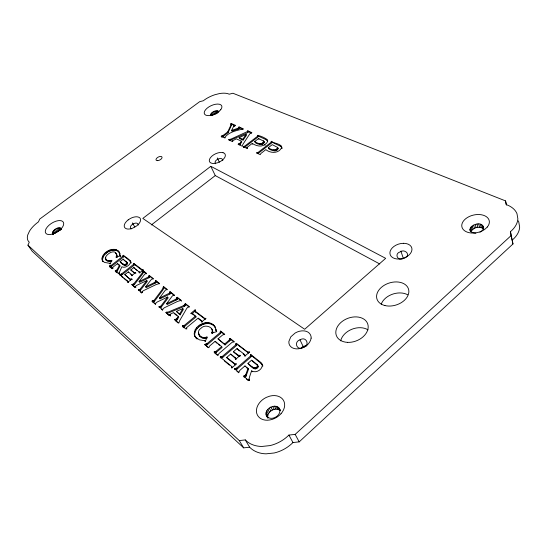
<?xml version="1.0" encoding="UTF-8"?>
<svg xmlns="http://www.w3.org/2000/svg" width="547" height="547" viewBox="0 0 547 547"><rect width="100%" height="100%" fill="white"/><g stroke="black" fill="none" stroke-linecap="round" stroke-linejoin="round"><path stroke-width="0.82" d="M262.369 365.205C262.04 370.004 255.818 373.416 251.545 370.907L249.617 376.719L249.029 379.044L249.377 380.281L248.96 380.644L243.538 376.199L245.535 375.304L248.017 368.37L244.967 365.922L239.709 370.49L238.909 372.398L234.485 368.767L236.701 368.049L250.088 356.446L250.847 354.6L260.659 362.333L262.84 366.093L262.102 364.213L262.574 365.102M102.098 259.975L102.597 260.762C101.824 253.432 113.468 246.69 119.184 252.16C114.111 244.618 98.241 253.87 103.116 261.678L102.624 260.892L104.45 262.403L109.687 263.285L110.179 264.071M109.359 266.109L112.238 268.468L113.065 267.08L117.543 263.592L119.52 265.186L116.826 270.197L115.232 270.922L118.733 273.794L121.844 266.806C124.511 268.03 127.376 266.567 129.27 264.652C133.557 260.632 125.393 257.452 123.321 255.278L123.007 256.099L123.492 256.892L123.007 257.425L111.595 266.286L109.858 266.895L109.359 266.109L111.103 265.493L123.007 256.099M53.175 234.478L52.368 233.405C52.806 229.815 57.9 226.499 61.182 228.42L61.449 229.049M109.687 263.285L110.125 263.64L111.985 260.269L111.287 260.598L111.779 261.384C94.385 262.02 117.735 242.608 116.812 257.487L116.326 256.693L116.73 256.003L116.333 253.712M267.921 418.339C266.033 411.925 275.558 406.223 280.385 410.783C277.739 400.486 260.857 409.744 267.51 417.6M281.568 147.772C281.438 143.273 274.006 143.779 271.49 141.311L270.909 142.452L258.239 152.292L256.536 152.921L260.263 154.671L260.851 153.509L265.808 149.646C270.485 153.413 278.628 153.707 281.568 147.772L281.91 148.613L281.014 145.796M155.505 304.385L152.052 301.13L153.823 300.529L154.657 299.612L162.233 289.472L163.594 286.649L167.245 289.486L165.515 290.033L164.736 290.936L159.546 298.012L160.045 298.84L169.919 294.019L170.329 293.459L169.734 292.016L170.103 291.715L174.479 295.127L172.606 295.736L171.895 296.549L166.63 303.701L167.122 304.535L176.996 299.599L177.447 299.038L176.852 297.561L177.221 297.26L181.146 300.317L177.488 301.452L164.551 307.667L163.129 308.658L162.732 309.896L158.945 306.792L160.845 306.156L167.676 297.028L168.168 297.862L161.344 306.983L159.444 307.619L158.945 306.792M152.551 301.958L154.322 301.356L155.15 300.433L162.719 290.293L163.847 288.214L163.225 286.943M118.706 251.374L120.19 255.846L115.923 257.227L116.326 256.693M138.302 224.988C137.632 220.133 127.588 225.672 131.082 228.947M194.691 335.407C194.158 325.745 209.713 318.669 215.463 327.687C210.349 316.481 190.165 326.115 195.149 336.733L194.192 334.559M135.006 287.551L131.868 284.57L133.571 283.989L134.384 283.114L141.864 273.473L143.239 270.792L146.63 273.438L144.969 273.972L144.21 274.826L139.082 281.555L139.574 282.361L149.099 277.719L149.502 277.185L148.934 275.797L149.29 275.51L153.358 278.676L151.56 279.271L150.863 280.043L145.659 286.84L146.152 287.66L155.676 282.902L156.114 282.368L155.546 280.953L155.909 280.659L159.546 283.496L156.039 284.604L143.581 290.601L142.199 291.544L141.789 292.713L138.275 289.828L140.094 289.213L146.842 280.543L147.328 281.356L141.317 289.165L140.23 290.259L138.774 290.642M132.367 285.384L134.07 284.796L134.883 283.92L142.35 274.279L143.485 272.303L142.876 271.073M207.197 337.793C201.713 341.28 194.643 332.097 200.961 328.296C204.988 323.667 214.342 327.003 212.537 333.349L212.051 332.487L212.236 330.108L211.559 328.576M247.948 363.338C250.28 365.068 254.731 370.647 257.487 366.319L257.281 364.699L251.661 360.111L247.948 363.338C249.938 365.601 254.984 371.659 257.965 367.208L258.15 366.415L257.281 364.699M219.039 111.602C216.284 109.509 211.368 111.964 210.417 115.089L210.547 115.684M222.827 160.442C222.472 155.827 212.551 160.408 215.634 163.751M475.876 233.179C459.733 231.613 481.483 216.414 483.808 228.366M243.955 375.83L244.447 376.719L245.165 376.849L246.027 376.186L248.502 369.259L248.017 368.37M230.93 123.745L230.766 125.441L227.702 131.936L222.766 135.67L221.138 136.271L224.489 137.851L224.831 137.591C228.256 132.237 236.837 130.323 242.984 129.092L243.319 128.832L239.066 126.952L238.977 128.73L231.949 131.232L231.593 130.439L233.487 126.651L233.993 125.885L235.504 125.372L231.265 123.492L230.93 123.745L231.545 125.072L228.065 132.723L223.128 136.463L221.501 137.065M268.283 147.724C270.656 149.577 276.55 151.765 277.712 147.485L272.242 144.647L268.283 147.724L268.632 148.552C270.307 150.678 279.052 152.613 277.712 147.485M120.08 261.623C121.605 263.75 125.639 266.293 127.068 262.71L123.253 259.162L120.08 261.623C121.379 264.044 125.899 267.428 127.554 263.51L126.877 262.15M231.593 130.439L238.225 128.135L238.731 127.205M232.461 140.859L236.359 138.822L241.432 141.174L241.788 141.981L239.989 144.517L238.772 144.777L238.417 143.97L238.068 144.23L242.225 146.186L242.875 144.401L249.87 133.755L251.88 132.627L247.873 130.849L247.531 131.109L247.955 132.285L246.608 133.222L230.137 140.34L229.35 140.34L228.988 139.54L228.646 139.8L232.27 141.509L232.461 140.859L232.824 141.659M254.69 141.55C257.015 143.389 262.669 145.379 263.839 141.27L258.594 138.541L254.69 141.55L255.046 142.364C256.673 144.476 265.158 146.199 263.839 141.27M505.558 200.906L506.139 204.564A28.909 18.413 -12.2 0 1 516.983 213.679L517.859 218.752A28.909 18.413 -12.2 0 1 510.46 231.661L512.97 243.969L299.182 441.873L292.966 442.544A30.605 23.569 -31.4 0 1 274.232 452.978L266.054 453.832A30.605 23.569 -31.4 0 1 249.651 447.214L243.675 447.863L32.177 251.23L27.945 245.152L29.278 242.205A21.777 10.851 -32 0 1 27.76 234.916L29.483 231.149A21.777 10.851 -32 0 1 38.468 221.843L39.719 219.067L199.676 101.674L203.286 100.764A19.371 9.272 -24.8 0 1 214.65 94.795L219.47 93.571A19.371 9.272 -24.8 0 1 229.227 94.187L232.919 93.25L505.558 200.906L506.481 205.029M170.493 316.063L169.987 314.354L173.556 312.535L178.247 316.33L178.739 317.171L176.927 319.974L176.23 320.303L175.498 320.173L174.999 319.332L174.616 319.646L178.828 323.099L179.676 320.631L186.705 308.481L187.573 307.4L189.385 306.73L185.365 303.599L185.002 304.515L185.488 305.356L183.806 306.6L168.927 312.781L167.628 313.205L166.814 313.048L166.315 312.214L165.932 312.528L168.886 315.373M159.546 298.012L169.433 293.185L169.734 292.016M139.082 281.555L148.613 276.905L148.934 275.797M115.232 270.922L115.725 271.715L117.325 270.991L120.012 265.979L119.52 265.186M131.868 284.57L135.164 287.278L135.581 286.156L136.982 285.226L146.842 280.543M174.999 319.332L176.428 319.133L178.247 316.33M195.005 311.031L204.831 318.45L205.31 319.304L195.71 312.132L195.005 311.031L195.135 309.821L190.63 313.534L192.462 313.575L196.086 316.891L184.872 326.176L182.862 326.846L182.363 326.005L184.373 325.328L195.6 316.036M243.189 146.644L246.765 148.326L247.36 147.198L252.256 143.423C256.167 146.028 261.664 147.492 265.521 144.039C271.9 139.519 261.056 136.333 257.938 135.307L257.35 136.415L244.858 146.022L243.189 146.644L243.552 147.451L245.213 146.835L257.699 137.229L258.28 136.121L266.69 139.916L267.845 140.989M180.141 314.819L183.348 309.465L182.855 308.617L176.38 311.352L180.141 314.819L176.38 311.352M179.648 313.978L182.855 308.617M482.775 225.713L483.589 228.967C479.958 225.822 473.449 227.251 471.104 231.34L470.256 228.106M124.805 274.621L130.767 279.873L124.805 274.621L128.285 271.9L131.526 274.505L131.499 275.784L135.629 272.536L134.015 272.543L130.76 269.958L133.871 267.51L139.656 272.481M139.164 271.668L139.369 272.112C137.16 275.134 146.104 267.948 142.309 269.794L133.885 263.51L133.577 264.351L134.056 265.151L133.577 265.698L121.988 274.779L120.21 275.401L119.711 274.601L121.496 273.979L133.577 264.351M238.417 143.97L239.627 143.711L241.432 141.174M243.094 140.114L242.738 139.307L246.123 134.494L246.471 135.3L243.094 140.114L239.436 138.432L239.08 137.625L246.123 134.494M166.315 312.214L168.428 311.947L183.32 305.759L185.002 304.515M160.045 298.84L160.982 297.554M250.444 354.955L251.094 356.617L250.567 357.335L237.193 368.931L234.978 369.649L234.485 368.767M235.921 343.632L235.559 345.075L222.376 356.357L220.215 357.061L220.714 357.929L222.868 357.225L236.037 345.95L236.557 345.26L235.921 343.632L236.325 343.29L247.456 351.953L249.521 352.049L244.728 356.193L244.516 354.49L237.022 348.596L233.48 351.639L233.966 352.514L239.299 356.425L238.82 355.543L233.48 351.639M220.256 331.414L220.872 333L220.352 333.67L207.416 344.596L205.316 345.287L204.817 344.432L206.916 343.735L219.873 332.802L220.646 331.079L224.749 334.272L222.65 334.969L218.021 338.88L225.049 344.945L230.219 340.309L229.59 338.689L229.986 338.354L234.212 341.643L232.072 342.347L218.95 353.54L218.144 355.359L213.993 351.953L216.127 351.249L221.658 346.545L215.142 341.314L209.665 345.957L208.851 347.735L204.817 344.432M225.049 344.945L224.564 344.077L229.22 340.111L229.59 338.689M166.63 303.701L175.58 299.339L176.961 298.204L176.852 297.561M228.988 139.54L230.991 139.088L247.606 131.485M182.363 326.005L186.103 329.068L186.924 327.386L198.171 318.06L201.364 320.569L202.13 321.957L201.364 320.569M145.659 286.84L154.288 282.635L155.628 281.548L155.546 280.953M281.356 146.63L271.832 142.138L271.257 143.273L258.594 153.112L257.247 153.468L256.892 152.64M301.233 347.865L301.486 347.605A5.791 4.185 -25.2 0 1 306.922 345.813M58.809 227.798L60.409 230.239L56.943 231.613L55.028 233.282L53.415 230.848M198.739 334.504C200.127 336.979 204.284 338.709 206.704 336.931L207.169 336.911L205.378 341.225L204.763 340.726L199.457 339.865L195.457 337.116L197.125 339.126M27.945 245.152L239.271 440.588L245.288 439.918A30.871 23.535 -31.3 0 0 261.767 446.475L269.999 445.593A30.871 23.535 -31.3 0 0 288.919 435.07L295.175 434.38L511.089 235.627L510.46 231.661M244.03 377.081L244.447 376.719M250.916 355.837L251.326 355.488L250.847 354.6M226.711 357.444L235.189 363.994L235.682 364.87L227.203 358.312L226.711 357.444L230.663 354.053L235.265 357.738L235.449 359.447L240.147 355.4L238.82 355.543M236.4 344.507L236.803 344.166L236.325 343.29M230.068 339.564L230.465 339.222L234.089 342.046M214.397 351.612L214.889 352.48L216.188 352.425L222.15 347.413L221.658 346.545M220.735 332.275L221.125 331.947L224.646 334.689M191.758 313.855L195.621 310.669L195.135 309.821M185.488 305.356L185.85 304.44L189.194 307.052M169.994 315.229L169.611 315.544L165.932 312.528M166.438 313.363L166.814 313.048M177.337 298.402L177.707 298.094L181.631 301.151M170.22 292.843L170.589 292.549L174.343 295.476M163.71 287.763L164.079 287.469L167.122 289.842M156.032 281.767L156.394 281.479L159.43 283.845M149.42 276.611L149.775 276.324L153.263 279.038M143.362 271.88L143.717 271.599L146.548 273.808M134.056 265.151L134.371 264.31L142.234 270.444M123.492 256.892L123.8 256.071L130.172 261.11L131.013 262.375L130.528 261.575M151.369 224.926L215.272 175.587L379.748 263.969M210.8 166.302L142.815 218.417L304.672 329.273L385.669 258.341L210.8 166.302L215.272 175.587M247.955 132.285L248.222 131.656L251.558 133.133M242.964 129.318L239.415 127.745L239.251 128.347M231.285 124.538L231.62 124.285L235.148 125.851M214.985 326.826L216.174 331.12L216.783 331.619L211.627 333.157L212.051 332.487M405.047 257.89C411.289 254.875 404.677 248.441 400.144 251.9C394.141 253.528 397.546 261.261 402.92 258.717M56.02 232.694L58.235 231.231M479.931 232.208C481.941 231.244 484.129 229.186 483.404 226.738M105.838 259.387L107.609 260.591L111.287 260.598M167.676 297.028L157.447 301.882L156.004 302.86L155.601 304.043L152.052 301.13M403.72 258.505L404.301 258.232M303.407 347.386C310.402 345.465 306.327 335.831 300.125 339.783C293.671 341.444 296.515 350.818 302.792 347.666M215.976 110.884L217.125 113.42L214.875 114.166L213.713 111.629M119.711 274.601L127.663 281.124L127.629 282.423L131.889 279.059L130.275 279.066M204.831 318.45L206.041 318.286L201.474 322.087L201.59 320.829M235.189 363.994L236.53 363.851L231.675 368.049L231.49 366.312L220.215 357.061M192.298 314.217L192.147 313.404M130.76 269.958L135.054 273.507M239.08 137.625L242.738 139.307M263.312 141.365L264.187 142.09M115.362 253.193L116.819 254.499M236.803 344.166L248.673 353.088L248.201 352.206M251.326 355.488L262.047 364.199L261.575 363.304M124.887 260.857L127.362 262.943M135.683 269.356L137.01 270.396M196.086 316.891L192.462 313.575M198.657 318.908L201.214 320.918M239.374 350.948L237.022 348.596M243.121 353.902L245.336 355.974L244.516 354.49M252.14 360.999L257.76 365.587M218.021 338.88L224.564 344.077M216.94 343.229L215.142 341.314M218.239 344.275L219.545 345.321M130.726 274.266L132.196 275.517L131.526 274.505M235.094 358.094L230.663 354.053M118.692 264.919L120.012 265.979M246.676 367.789L248.502 369.259M174.055 313.369L176.394 315.27M109.858 266.895L112.156 268.782M115.725 271.715L116.894 272.673M121.434 276.406L122.658 277.404M123.882 278.409L128.162 281.931M140.531 292.084L141.7 293.048M161.338 309.171L162.603 310.211M175.115 320.487L178.124 322.956M182.862 326.846L184.107 327.872M206.472 346.237L208.195 347.653M214.486 352.822L217.453 355.256M224.468 361.013L229.48 365.129M236.878 371.201L238.772 372.76M246.437 379.057L248.249 380.541M277.623 147.827L278.054 148.319M235.75 358.62L236.078 359.229L235.265 357.738M231.983 367.187L232.297 367.803L231.49 366.312M52.779 231.75L53.989 233.583M52.423 232.625L53.23 233.843M52.368 233.405L53.182 234.622M54.29 229.966L55.897 232.407M55.336 229.172L56.943 231.613M57.674 228.051L59.281 230.492M56.491 228.523L58.098 230.957M194.65 335.879L195.956 337.971M60.621 227.99L61.421 229.214M59.814 227.778L61.011 229.61M101.865 258.984L102.364 259.763M278.799 407.823L280.372 410.537M102.357 256.598L102.85 257.377M101.927 257.904L102.419 258.683M199.764 336.207L198.452 333.588M112.566 267.627L113.065 268.413M111.103 265.493L111.595 266.286M107.609 260.591L108.101 261.377M110.733 265.739L111.226 266.533M105.434 257.316L105.927 258.095M110.398 265.876L110.891 266.662M105.366 258.075L106.33 260.174M106.378 259.941L106.877 260.728M105.503 258.765L105.995 259.545M103.157 255.23L103.643 256.017M109.715 265.835L110.207 266.621M110.528 260.871L111.02 261.657M116.538 270.519L117.031 271.312M116.101 270.703L116.6 271.497M115.588 270.649L116.08 271.442M109.284 260.898L109.776 261.685M104.395 253.767L104.887 254.546M107.198 251.517L107.691 252.297M121.113 274.232L121.612 275.032M120.771 274.368L121.27 275.168M117.147 269.671L117.639 270.464M120.066 274.32L120.566 275.12M118.972 272.666L119.444 273.924L118.945 273.131M105.981 252.379L106.467 253.158M110.966 260.769L111.458 261.555M116.826 270.197L117.325 270.991M127.827 281.336L128.326 282.136M127.663 281.124L128.347 282.382M108.456 250.793L108.942 251.572M121.496 273.979L121.988 274.779M132.217 284.296L132.716 285.103M109.735 250.198L110.22 250.977M117.543 263.592L118.036 264.386M113.031 249.329L113.509 250.109M120.436 261.904L120.921 262.697M116.73 256.003L117.215 256.789M135.424 286.443L135.923 287.25M116.579 256.406L117.065 257.193M133.571 283.989L134.07 284.796M112.06 249.48L112.545 250.266M132.887 284.337L133.386 285.144M111.048 249.733L111.533 250.519M124.757 264.618L125.249 265.411M139.731 289.445L140.23 290.259M124.347 264.618L124.832 265.411M114.829 249.329L115.308 250.116M139.369 289.582L139.868 290.395M123.738 264.433L124.224 265.227M128.285 271.9L128.777 272.7M113.954 249.275L114.432 250.061M123.075 264.003L123.567 264.803M138.623 289.548L139.123 290.361M115.581 252.844L116.067 253.63M131.67 278.881L132.169 279.688M116.716 254.868L117.202 255.654M121.345 262.628L121.831 263.422M123.253 259.162L123.738 259.955M126.152 263.941L126.644 264.734M117.865 250.574L118.343 251.36M119.54 253.295L120.019 254.088L119.725 253.029M125.666 264.276L126.152 265.069M119.636 254.676L120.121 255.47M120.244 255.538L120.73 256.331M116.436 249.747L116.921 250.533M119.759 255.483L120.237 256.276M125.201 264.502L125.687 265.295M131.724 274.95L132.217 275.75M142.035 291.845L142.535 292.659M140.094 289.213L140.593 290.026M134.015 272.543L134.507 273.35M123.321 255.278L123.8 256.071M122.972 255.552L123.458 256.345M126.261 261.528L126.747 262.321M127.068 262.71L127.554 263.51M126.015 261.329L126.501 262.122M126.829 263.285L127.314 264.078M153.119 300.891L153.618 301.718M135.417 272.365L135.902 273.172M152.408 300.843L152.907 301.664M266.28 415.399C269.951 422.188 281.896 416.028 279.579 409.053M133.53 263.784L134.015 264.584M159.307 306.498L159.806 307.325M239.271 440.588L243.675 447.863M130.248 260.96L130.726 261.753M129.687 260.31L130.172 261.11M130.603 262.266L131.089 263.059M133.871 267.51L134.364 268.31M153.823 300.529L154.322 301.356M160.845 306.156L161.344 306.983M160.469 306.402L160.968 307.229M139.369 272.112L139.861 272.919M160.086 306.539L160.592 307.366M133.885 263.51L134.371 264.31M142.911 271.927L143.396 272.734M167.129 312.371L167.628 313.205M245.288 439.918L249.651 447.214M169.987 314.354L170.486 315.188M169.857 314.634L170.356 315.469M143.239 270.792L143.717 271.599M142.309 269.794L142.794 270.601M142.999 271.49L143.485 272.303M175.724 319.462L176.23 320.303M149.29 275.51L149.775 276.324M149.016 276.372L149.502 277.185M148.873 276.638L149.358 277.452M148.613 276.905L149.099 277.719M177.249 318.08L177.748 318.922M155.191 282.088L155.676 282.902M176.845 318.696L177.344 319.537M176.428 319.133L176.927 319.974M154.288 282.635L154.774 283.455M176.079 319.352L176.578 320.193M183.573 325.766L184.072 326.614M182.746 325.684L183.252 326.525M155.909 280.659L156.394 281.479M155.628 281.548L156.114 282.368M163.362 287.387L163.847 288.214M163.286 287.845L163.772 288.672M186.397 328.043L186.896 328.891M184.373 325.328L184.872 326.176M183.963 325.615L184.462 326.456M163.594 286.649L164.079 287.469M170.103 291.715L170.589 292.549M194.096 333.15L194.595 333.998M169.837 292.624L170.329 293.459M169.7 292.912L170.185 293.746M169.433 293.185L169.919 294.019M132.381 222.882L134.822 227.067M176.51 298.765L176.996 299.599M194.417 331.461L194.917 332.316M175.58 299.339L176.066 300.173M198.411 332.603L198.91 333.458M200.038 336.111L200.537 336.973M177.221 297.26L177.707 298.094M176.961 298.204L177.447 299.038M195.204 329.725L195.703 330.579M184.64 305.014L185.125 305.855M206.916 343.735L207.416 344.596M204.763 340.726L205.262 341.588M206.492 344.036L206.992 344.897M184.072 305.397L184.558 306.238M206.089 344.193L206.588 345.054M196.523 327.879L197.023 328.733M201.693 337.048L202.192 337.902M205.221 344.09L205.72 344.952M205.419 337.608L205.918 338.47M185.365 303.599L185.85 304.44M198.294 326.162L198.78 327.017M184.989 303.906L185.474 304.754M203.853 337.561L204.352 338.422M215.286 351.714L215.778 352.583M199.689 325.116L200.181 325.971M206.342 337.287L206.834 338.149M205.959 337.492L206.458 338.354M220.619 356.712L221.118 357.588M201.146 324.241L201.631 325.096M216.127 351.249L216.626 352.118M215.696 351.557L216.188 352.425M222.376 356.357L222.868 357.225M221.938 356.665L222.431 357.533M202.657 323.544L203.149 324.398M221.521 356.822L222.02 357.697M194.964 310.758L195.71 312.132M205.467 322.757L205.952 323.612M204.236 323.024L204.722 323.886M212.441 331.605L212.927 332.467M212.318 332.125L212.804 332.986M231.737 366.606L232.236 367.481M206.663 322.621L207.149 323.475M211.86 332.631L212.345 333.492M234.895 368.411L235.388 369.287M208.927 322.737L209.405 323.592M212.236 330.108L212.721 330.969M207.812 322.607L208.298 323.468M234.465 363.741L234.957 364.623M236.701 368.049L237.193 368.931M211.026 323.38L211.504 324.241M236.249 368.37L236.748 369.246M235.832 368.534L236.325 369.41M214.157 325.656L214.636 326.518M212.961 324.556L213.439 325.417M215.894 330.053L216.373 330.914L216.017 329.096M245.213 375.741L245.706 376.623M220.386 332.132L220.872 333M265.979 413.935L267.613 416.876M244.673 375.96L245.165 376.849M249.029 379.044L249.582 380.596L249.097 379.707M245.842 374.572L246.335 375.454M245.535 375.304L246.027 376.186M266.15 412.363L267.777 415.303M220.646 331.079L221.125 331.947M229.22 340.111L229.699 340.986M266.779 410.783L268.399 413.723M239.846 355.16L240.331 356.042M229.986 338.354L230.465 339.222M244.967 365.922L245.453 366.805M229.74 339.434L230.219 340.309M238.089 355.304L238.574 356.186M267.818 409.306L269.439 412.253M269.206 408.035L270.82 410.975M251.545 370.907L252.03 371.796M270.847 407.043L272.454 409.99M236.078 344.384L236.557 345.26M288.919 435.07L292.966 442.544M272.625 406.4L274.232 409.354M254.43 368.001L254.909 368.89M253.562 367.68L254.04 368.569M274.43 406.154L276.023 409.108M252.564 367.01L253.049 367.899M277.623 406.886L279.209 409.847M256.14 367.632L256.618 368.521M255.558 367.912L256.037 368.801M276.132 406.318L277.726 409.279M254.991 368.035L255.47 368.924M257.487 366.319L257.965 367.208M249.22 351.81L249.692 352.699M250.615 355.735L251.094 356.617M256.728 367.194L257.199 368.083M295.175 434.38L299.182 441.873M257.678 365.519L258.15 366.415M260.659 362.333L261.131 363.222M299.961 339.79L303.53 347.29M217.309 157.933L219.326 162.213M221.48 136.012L221.843 136.805M211.039 113.653L211.908 115.554M210.588 114.398L211.169 115.663M224.714 137.194L225.084 137.988M212.66 112.224L213.815 114.754M222.766 135.67L223.128 136.463M222.451 135.875L222.814 136.668M211.744 112.914L212.906 115.444M222.15 135.991L222.513 136.784M214.848 111.171L216.003 113.708M217.022 110.781L217.891 112.682M229.774 139.54L230.137 140.34M229.384 139.588L229.747 140.381M227.702 131.936L228.065 132.723M217.925 110.87L218.499 112.142M239.347 143.882L239.709 144.688M239.053 143.984L239.408 144.791M231.265 123.492L231.62 124.285M240.133 143.123L240.495 143.929M231.142 123.984L231.545 125.072M239.627 143.711L239.989 144.517M244.235 146.35L244.598 147.164M243.538 146.377L243.9 147.184M233.993 125.885L234.342 126.678M238.813 127.745L239.169 128.538M238.629 127.93L238.977 128.73M247.1 147.43L247.333 148.456L246.977 147.642M238.225 128.135L238.574 128.935M237.453 128.422L237.808 129.222M239.066 126.952L239.415 127.745M247.306 131.854L247.661 132.661M252.256 143.423L252.611 144.237M257.61 152.627L257.972 153.447M247.873 130.849L248.222 131.656M247.531 131.109L247.88 131.916M261.692 143.533L262.04 144.353M257.938 135.307L258.28 136.121M257.589 135.574L258.081 136.791M261.083 143.738L261.439 144.558M258.594 138.541L258.943 139.355M260.543 143.82L260.898 144.64M259.661 143.704L260.01 144.524M263.339 142.425L263.688 143.246M262.875 142.842L263.223 143.663M262.307 143.225L262.656 144.046M263.845 141.605L264.194 142.425M263.428 140.798L263.777 141.618M263.675 142.001L264.023 142.822M264.755 144.586L265.104 145.413M266.341 139.095L266.69 139.916M267.073 139.622L267.421 140.442M271.49 141.311L271.832 142.138M274.929 150.008L275.278 150.842M271.141 141.584L271.647 142.822M274.368 150.097L274.717 150.924M273.452 149.974L273.801 150.808M276.755 149.099L277.097 149.933M276.173 149.495L276.522 150.329M275.544 149.803L275.893 150.637M277.726 147.827L278.067 148.661M277.555 148.237L277.903 149.071M277.22 148.675L277.568 149.509M281.459 146.364L281.999 147.854M280.242 145.256L280.59 146.09M400.889 251.107L403.255 258.15M469.948 229.302L470.584 231.73M471.001 226.943L471.849 230.178M472.136 225.897L472.977 229.131M473.586 225.036L474.42 228.27M475.247 224.414L476.075 227.655M477.011 224.079L477.832 227.32M478.755 224.044L479.575 227.285M481.743 224.892L482.557 228.14M480.369 224.325L481.189 227.573M511.089 235.627L512.97 243.969M381.225 304.214A16.362 11.562 -17.4 0 1 407.706 294.785M340.685 340.87A16.547 12.089 -20.9 0 1 351.796 329.287A16.547 12.089 -20.9 0 1 368.022 329.862M512.334 239.989A28.683 18.475 -11.9 0 0 519.65 227.094L518.775 222.007A28.683 18.475 -11.9 0 0 518.221 220.824M311.147 338.128C310.046 344.931 302.737 349.157 296.214 348.877A11.706 8.335 -25.3 0 1 288.878 341.431L290.833 336.802L295.195 332.993A11.706 8.335 -25.3 0 1 306.238 331.318C309.178 332.207 311.421 334.976 311.147 338.128M220.714 109.762L217.412 112.689A9.538 4.602 -24.9 0 1 204.831 114.473A9.538 4.602 -24.9 0 1 210.889 105.79L213.166 104.867A9.538 4.602 -24.9 0 1 220.714 109.762M487.281 227.046L484.963 229.207A14.024 8.964 -12.9 0 1 462.42 228.325A14.024 8.964 -12.9 0 1 477.257 214.533A14.024 8.964 -12.9 0 1 487.281 227.046M281.008 413.737C277.5 417.559 272.57 420.021 267.36 420.24A14.974 11.282 -30.4 0 1 256.434 411.358A14.974 11.282 -30.4 0 1 266.327 397.382L269.91 396.09A14.974 11.282 -30.4 0 1 283.332 400.11A14.974 11.282 -30.4 0 1 281.008 413.737M128.162 219.901L126.501 221.378A9.012 4.861 -29.6 0 0 125.359 228.256L126.692 228.865A9.012 4.861 -29.6 0 0 132.565 228.208L136.668 225.911A9.012 4.861 -29.6 0 0 140.586 219.744L140.415 219.121A6.769 3.651 -29.5 0 0 138.692 217.248L138.022 216.961A9.012 4.861 -29.6 0 0 130.111 218.629L128.162 219.901M59.828 230.096L55.302 233.063L50.563 234.54A10.366 5.196 -31.8 0 1 45.401 230.417A10.366 5.196 -31.8 0 1 53.668 222.123L56.047 221.173A10.366 5.196 -31.8 0 1 63.486 222.485A10.366 5.196 -31.8 0 1 59.828 230.096M403.59 243.299L400.753 243.552A11.323 7.46 -17.2 0 0 389.895 253.049L390.278 254.964A11.323 7.46 -17.2 0 0 401.99 258.615A11.323 7.46 -17.2 0 0 411.953 249.883A11.323 7.46 -17.2 0 0 403.59 243.299M223.06 152.757L222.335 152.531A8.636 4.533 -25.4 0 0 211.785 156.223A8.636 4.533 -25.4 0 0 210.786 162.917L212.229 163.382A8.636 4.533 -25.4 0 0 221.179 160.996A8.636 4.533 -25.4 0 0 225.316 154.822L225.063 154.295A6.496 3.405 -25.3 0 0 223.06 152.75M384.917 305.554A16.547 11.521 -17.7 0 0 408.862 291.236A16.547 11.521 -17.7 0 0 384.363 285.199A16.547 11.521 -17.7 0 0 384.917 305.554M347.489 342.36A16.731 12.048 -21.1 0 0 367.728 323.94A16.731 12.048 -21.1 0 0 340.774 322.6A16.731 12.048 -21.1 0 0 347.489 342.36M157.618 160.647A3.303 1.655 -27.3 0 0 162.056 157.365A3.303 1.655 -27.3 0 0 157.399 157.604A3.303 1.655 -27.3 0 0 157.618 160.647"/></g></svg>
